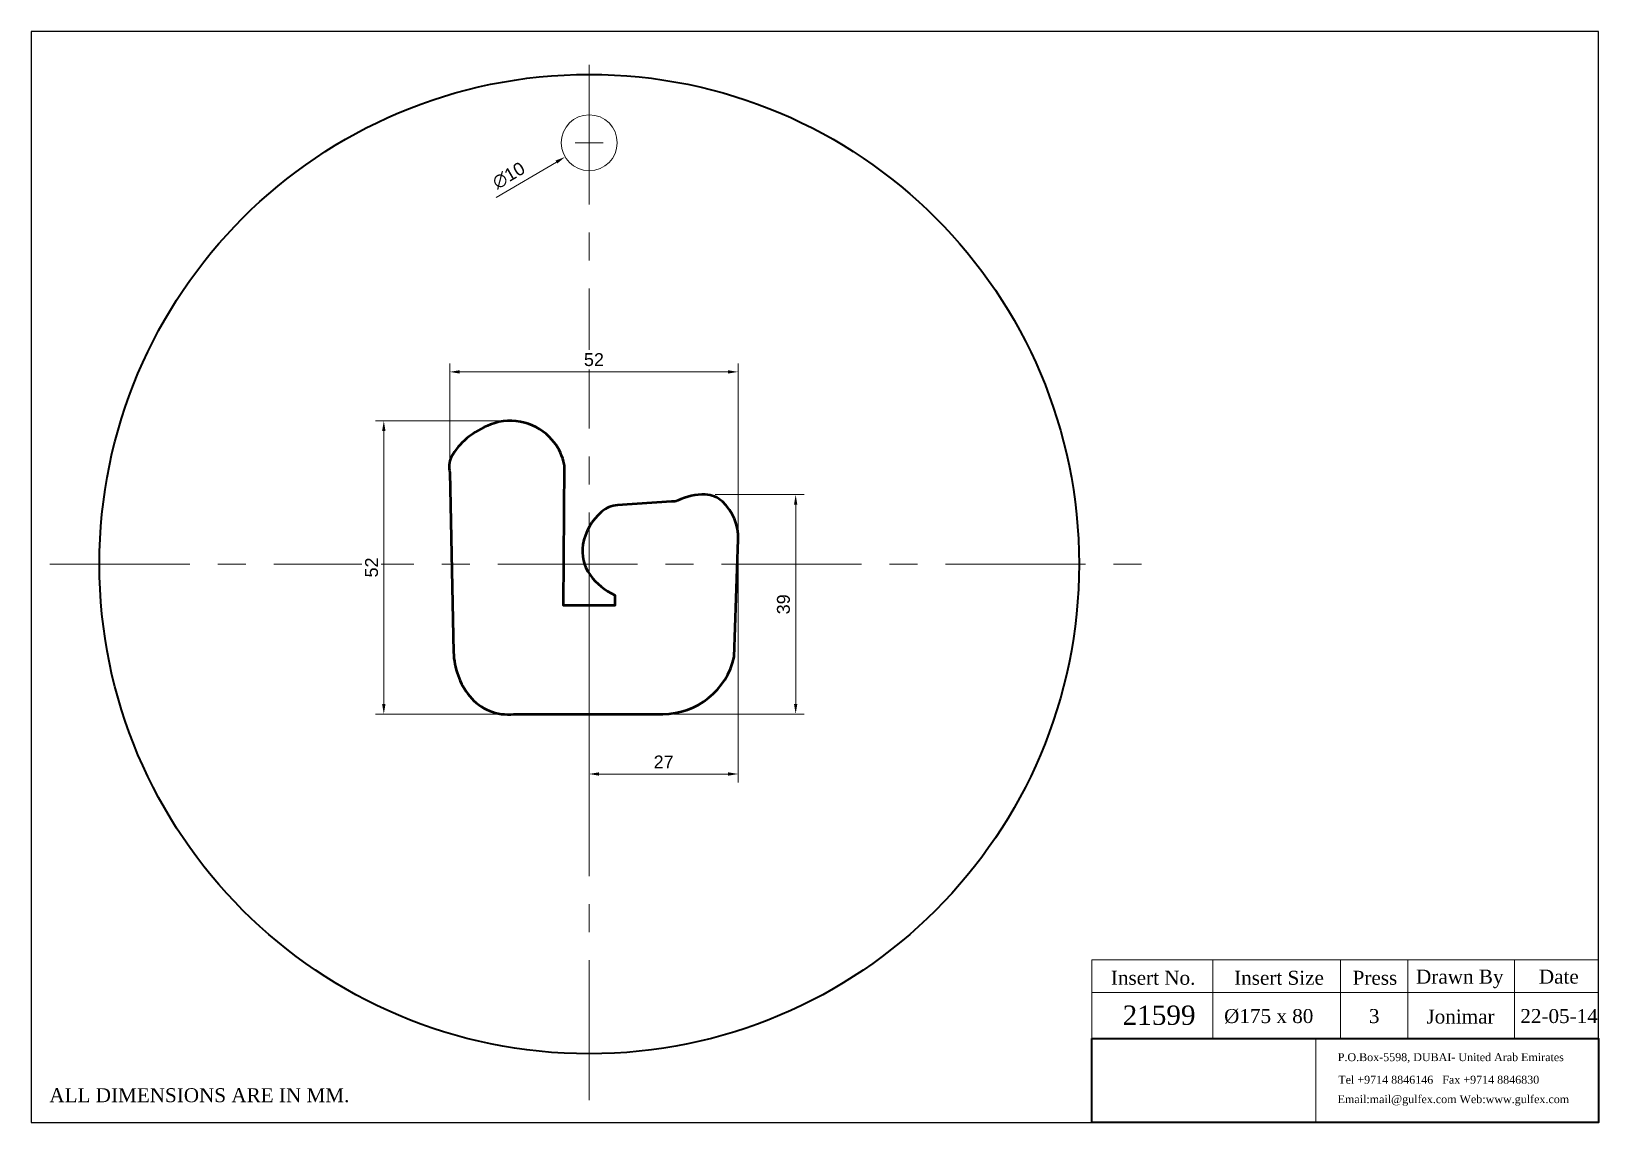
# Model space of a CAD drawing. Header units: millimetres. Extents: x 1041 to 1321, y 8281 to 8476.
import ezdxf
from ezdxf.enums import TextEntityAlignment as Align

# ---------------------------------------------------------------- set-up
doc = ezdxf.new("R2010")
doc.units = ezdxf.units.MM
doc.header["$MEASUREMENT"] = 0
doc.linetypes.add('CENTER', pattern=[2, 1.25, -0.25, 0.25, -0.25])
doc.layers.get('0').update_dxf_attribs({"color": 1, "linetype": 'CENTER', "lineweight": 0})
doc.layers.add('B', color=141, linetype='Continuous')
doc.layers.add('Layer3', color=7, linetype='Continuous', lineweight=0)
doc.styles.add('ROMANT', font='times.ttf', dxfattribs={"height": 2})
doc.styles.get("Standard").update_dxf_attribs({"font": 'arial.ttf'})
doc.dimstyles.get("Standard").update_dxf_attribs({"dimtxt": 2.3, "dimasz": 1.8, "dimexe": 1.5, "dimexo": 2, "dimgap": 1, "dimtad": 1, "dimdec": 1, "dimzin": 0, "dimdsep": 46, "dimtxsty": 'Standard', "dimcen": 2.5, "dimclrd": 5, "dimclre": 5, "dimclrt": 256, "dimadec": 0, "dimazin": 0, "dimtfac": 1, "dimtdec": 1, "dimtofl": 0, "dimtmove": 0, "dimatfit": 3, "dimfxl": 1, "dimtolj": 1, "dimtzin": 0, "dimlwd": 0, "dimlwe": 0, "dimarcsym": 0})
picture_1 = doc.add_image_def('image1.jpg', size_in_pixel=(314, 118))

# ---------------------------------------------------------------- blocks, each defined once
blk = doc.blocks.new('*D1')
at = {"layer": 'Defpoints', "color": 0, "transparency": 16777216}
for p in [(1145.21, 8458.19), (1136.59, 8453.13)]:
    blk.add_point(p, dxfattribs=at)
at = {"layer": 'Layer3', "color": 5, "lineweight": 0, "transparency": 16777216}
for p, q in [((1140.9, 8453.16), (1140.9, 8458.16)), ((1138.4, 8455.66), (1143.4, 8455.66)), ((1124.29, 8445.91), (1135.03, 8452.22))]:
    blk.add_line(p, q, dxfattribs=at)
at = {"layer": 'Layer3', "color": 5, "transparency": 16777216}
blk.add_solid([(1134.88, 8452.48), (1135.19, 8451.96), (1136.59, 8453.13)], dxfattribs=at)
at = {"layer": 'Layer3', "transparency": 16777216, "insert": (1126.52, 8449.81), "char_height": 2.3, "attachment_point": 5, "rotation": 30.4244, "bg_fill": 3, "box_fill_scale": 1.25, "bg_fill_color": 9, "bg_fill_true_color": 13158600, "bg_fill_transparency": 5705352}
blk.add_mtext('\\A1;∅10', dxfattribs=at)
blk = doc.blocks.new('*D2')
at = {"layer": 'Defpoints', "color": 0, "transparency": 16777216}
for p in [(1126.78, 8405.98), (1104.2, 8353.58), (1127.43, 8353.58)]:
    blk.add_point(p, dxfattribs=at)
at = {"layer": 'Layer3', "color": 5, "lineweight": 0, "transparency": 16777216}
for p, q in [((1124.78, 8405.98), (1102.7, 8405.98)), ((1104.2, 8404.18), (1104.2, 8355.38)), ((1125.43, 8353.58), (1102.7, 8353.58))]:
    blk.add_line(p, q, dxfattribs=at)
at = {"layer": 'Layer3', "color": 5, "transparency": 16777216}
for points in [[(1103.9, 8404.18), (1104.5, 8404.18), (1104.2, 8405.98)], [(1103.9, 8355.38), (1104.5, 8355.38), (1104.2, 8353.58)]]:
    blk.add_solid(points, dxfattribs=at)
at = {"layer": 'Layer3', "transparency": 16777216, "insert": (1102.02, 8379.78), "char_height": 2.3, "attachment_point": 5, "rotation": 90, "bg_fill": 3, "box_fill_scale": 1.25, "bg_fill_color": 9, "bg_fill_true_color": 13158600, "bg_fill_transparency": 5705868}
blk.add_mtext('\\A1;52', dxfattribs=at)
blk = doc.blocks.new('*D3')
at = {"layer": 'Defpoints', "color": 0, "transparency": 16777216}
for p in [(1167.5, 8414.72), (1115.98, 8396.72), (1167.5, 8384.75)]:
    blk.add_point(p, dxfattribs=at)
at = {"layer": 'Layer3', "color": 5, "lineweight": 0, "transparency": 16777216}
for p, q in [((1115.98, 8398.72), (1115.98, 8416.22)), ((1117.78, 8414.72), (1165.7, 8414.72)), ((1167.5, 8386.75), (1167.5, 8416.22))]:
    blk.add_line(p, q, dxfattribs=at)
at = {"layer": 'Layer3', "color": 5, "transparency": 16777216}
for points in [[(1117.78, 8415.02), (1117.78, 8414.42), (1115.98, 8414.72)], [(1165.7, 8415.02), (1165.7, 8414.42), (1167.5, 8414.72)]]:
    blk.add_solid(points, dxfattribs=at)
at = {"layer": 'Layer3', "transparency": 16777216, "insert": (1141.74, 8416.9), "char_height": 2.3, "attachment_point": 5, "bg_fill": 3, "box_fill_scale": 1.25, "bg_fill_color": 9, "bg_fill_true_color": 13158600, "bg_fill_transparency": 5189740}
blk.add_mtext('\\A1;52', dxfattribs=at)
blk = doc.blocks.new('*D4')
at = {"layer": 'Defpoints', "color": 0, "transparency": 16777216}
for p in [(1161.37, 8392.8), (1154.05, 8353.58), (1177.78, 8353.58)]:
    blk.add_point(p, dxfattribs=at)
at = {"layer": 'Layer3', "color": 5, "lineweight": 0, "transparency": 16777216}
for p, q in [((1163.37, 8392.8), (1179.28, 8392.8)), ((1177.78, 8391), (1177.78, 8355.38)), ((1156.05, 8353.58), (1179.28, 8353.58))]:
    blk.add_line(p, q, dxfattribs=at)
at = {"layer": 'Layer3', "color": 5, "transparency": 16777216}
for points in [[(1177.48, 8391), (1178.08, 8391), (1177.78, 8392.8)], [(1177.48, 8355.38), (1178.08, 8355.38), (1177.78, 8353.58)]]:
    blk.add_solid(points, dxfattribs=at)
at = {"layer": 'Layer3', "transparency": 16777216, "insert": (1175.6, 8373.19), "char_height": 2.3, "attachment_point": 5, "rotation": 90, "bg_fill": 3, "box_fill_scale": 1.25, "bg_fill_color": 9, "bg_fill_true_color": 13158600, "bg_fill_transparency": 4995212}
blk.add_mtext('\\A1;39', dxfattribs=at)
blk = doc.blocks.new('*D5')
at = {"layer": 'Defpoints', "color": 0, "transparency": 16777216}
for p in [(1167.51, 8385.05), (1140.87, 8372.99), (1167.51, 8342.87)]:
    blk.add_point(p, dxfattribs=at)
at = {"layer": 'Layer3', "color": 5, "lineweight": 0, "transparency": 16777216}
for p, q in [((1167.51, 8383.05), (1167.51, 8341.37)), ((1140.87, 8370.99), (1140.87, 8341.37)), ((1142.67, 8342.87), (1165.71, 8342.87))]:
    blk.add_line(p, q, dxfattribs=at)
at = {"layer": 'Layer3', "color": 5, "transparency": 16777216}
for points in [[(1142.67, 8343.17), (1142.67, 8342.57), (1140.87, 8342.87)], [(1165.71, 8343.17), (1165.71, 8342.57), (1167.51, 8342.87)]]:
    blk.add_solid(points, dxfattribs=at)
at = {"layer": 'Layer3', "transparency": 16777216, "insert": (1154.19, 8345.02), "char_height": 2.3, "attachment_point": 5, "bg_fill": 3, "box_fill_scale": 1.25, "bg_fill_color": 9, "bg_fill_true_color": 13158600, "bg_fill_transparency": 5214992}
blk.add_mtext('\\A1;27', dxfattribs=at)

msp = doc.modelspace()

# ---------------------------------------------------------------- linework, layer by layer
at = {"layer": 'Layer3', "color": 1, "linetype": 'CENTER', "ltscale": 20}
for p, q in [((1140.9, 8284.61), (1140.9, 8472.07)), ((1044.55, 8380.38), (1241.13, 8380.38))]:
    msp.add_line(p, q, dxfattribs=at)
at = {"layer": 'Layer3', "color": 5}
for p, q in [((1140.9, 8377.88), (1140.9, 8382.88)), ((1138.4, 8380.38), (1143.4, 8380.38))]:
    msp.add_line(p, q, dxfattribs=at)
at = {"layer": 'Layer3'}
for p, q in [((1252.28, 8309.65), (1252.28, 8295.61)), ((1275.1, 8309.65), (1275.1, 8295.61)), ((1287.13, 8309.65), (1287.13, 8295.61)), ((1306.18, 8309.65), (1306.18, 8295.61))]:
    msp.add_line(p, q, dxfattribs=at)
at = {"layer": 'Layer3', "color": 7, "lineweight": 25}
msp.add_lwpolyline([(1041.23, 8280.57), (1321.23, 8280.57), (1321.23, 8475.57), (1041.23, 8475.57)], close=True, dxfattribs=at)
at = {"layer": 'Layer3', "color": 1, "lineweight": 50}
msp.add_lwpolyline([(1115.98, 8396.72), (1116.67, 8364.65, 0.165722), (1119.55, 8356.77, 0.259252), (1127.43, 8353.58), (1154.05, 8353.58, 0.351807), (1166.8, 8363.81), (1167.5, 8384.75, 0.216029), (1164.7, 8391.54, 0.18404), (1161.64, 8392.8, 0.1176), (1156.71, 8391.75, -0.129066), (1155.61, 8391.55), (1145.93, 8390.89, 0.161802), (1143.1, 8389.72, 0.173878), (1139.78, 8383.88, 0.204361), (1141.05, 8378.45, 0.125891), (1145.45, 8374.85), (1145.45, 8372.99), (1136.28, 8372.99), (1136.49, 8397.97), (1136.31, 8398.68, 0.121706), (1134.23, 8402.61, 0.144746), (1129.37, 8405.63, 0.15935), (1123.28, 8405.33, 0.082762), (1119.04, 8402.85, 0.086531), (1116.22, 8399.51, 0.15806), (1115.98, 8396.72, 1.492056)], format="xyb", dxfattribs=at)
at = {"layer": 'Layer3'}
msp.add_lwpolyline([(1321.23, 8303.83), (1230.69, 8303.83), (1230.69, 8309.65), (1321.23, 8309.65)], dxfattribs=at)
msp.add_lwpolyline([(1230.69, 8309.65), (1321.23, 8309.65), (1321.23, 8295.61), (1230.69, 8295.61)], close=True, dxfattribs=at)
at = {"layer": 'Layer3', "lineweight": 35}
msp.add_lwpolyline([(1230.69, 8295.61), (1321.23, 8295.61), (1321.23, 8280.57), (1230.69, 8280.57)], close=True, dxfattribs=at)
msp.add_circle((1140.9, 8380.38), 87.5, dxfattribs=at)
at = {"layer": 'Layer3', "color": 1}
msp.add_circle((1140.9, 8455.66), 5, dxfattribs=at)

# ---------------------------------------------------------------- texts
at = {"layer": 'B', "color": 0, "style": 'ROMANT'}
for s, height, p in [('Insert No.', 2.5, (1234.09, 8305.21)), ('Insert Size', 2.5, (1256.11, 8305.21)), ('Press ', 2.5, (1277.28, 8305.21)), ('Drawn By', 2.5, (1288.61, 8305.41)), ('Date', 2.5, (1310.55, 8305.41)), ('21599', 3.45, (1236.19, 8298.05)), ('Ø175 x 80 ', 2.5, (1254.32, 8298.37)), ('3', 2.5, (1280.19, 8298.37)), ('Jonimar', 2.5, (1290.47, 8298.28)), ('22-05-14', 2.5, (1307.24, 8298.37))]:
    msp.add_text(s, height=height, dxfattribs=at).set_placement(p)
at = {"layer": 'B', "color": 1, "style": 'ROMANT'}
for s, p in [('P.O.Box-5598, DUBAI- United Arab Emirates', (1294.82, 8292.15)), ('Tel +9714 8846146   Fax +9714 8846830', (1292.67, 8288.28)), ('Email:mail@gulfex.com Web:www.gulfex.com', (1295.28, 8284.59))]:
    msp.add_text(s, height=1.4223, dxfattribs=at).set_placement(p, align=Align.MIDDLE)
at = {"layer": 'Layer3', "insert": (1044.45, 8286.73), "char_height": 2.5, "width": 74.0111, "attachment_point": 1}
msp.add_mtext('{\\fTimes New Roman|b0|i0|c0|p18;ALL DIMENSIONS ARE IN MM.}', dxfattribs=at)

# ---------------------------------------------------------------- pictures from other files: only their frames are drawn
at = {"color": 0, "linetype": 'ByBlock', "lineweight": 20}
image = msp.add_image(picture_1, insert=(1230.69, 8280.57), size_in_units=(40.01, 15.04), dxfattribs=at)
image.dxf.flags = 7

# ---------------------------------------------------------------- next in the draw order: dimensions: what is measured, and where the dimension line sits
at = {"layer": 'Layer3', "color": 1}
dim = msp.add_diameter_dim_2p(p1=(1145.21, 8458.19), p2=(1136.59, 8453.13), dimstyle='Standard', override={"dimdec": 0, "dimtdec": 0, "dimfxl": 0.1, "dimtfill": 1, "dimtfillclr": 256, "dimarcsym": 1}, dxfattribs=at)
dim.commit()
dim.dimension.update_dxf_attribs({"geometry": '*D1', "text_midpoint": (1127.65, 8447.88), "dimtype": 163})
dim = msp.add_linear_dim(base=(1104.2, 8353.58), p1=(1126.78, 8405.98), p2=(1127.43, 8353.58), angle=90, dimstyle='Standard', override={"dimdec": 0, "dimtdec": 0, "dimfxl": 0.1, "dimtfill": 1, "dimtfillclr": 256, "dimarcsym": 1}, dxfattribs=at)
dim.commit()
dim.dimension.update_dxf_attribs({"geometry": '*D2', "text_midpoint": (1102.02, 8379.78)})

# ---------------------------------------------------------------- next in the draw order: dimensions: what is measured, and where the dimension line sits
dim = msp.add_linear_dim(base=(1167.5, 8414.72), p1=(1115.98, 8396.72), p2=(1167.5, 8384.75), dimstyle='Standard', override={"dimdec": 0, "dimtdec": 0, "dimfxl": 0.1, "dimtfill": 1, "dimtfillclr": 256, "dimarcsym": 1}, dxfattribs=at)
dim.commit()
dim.dimension.update_dxf_attribs({"geometry": '*D3', "text_midpoint": (1141.74, 8416.9)})

# ---------------------------------------------------------------- next in the draw order: dimensions: what is measured, and where the dimension line sits
dim = msp.add_linear_dim(base=(1177.78, 8353.58), p1=(1161.37, 8392.8), p2=(1154.05, 8353.58), angle=90, dimstyle='Standard', override={"dimdec": 0, "dimtdec": 0, "dimfxl": 0.1, "dimtfill": 1, "dimtfillclr": 256, "dimarcsym": 1}, dxfattribs=at)
dim.commit()
dim.dimension.update_dxf_attribs({"geometry": '*D4', "text_midpoint": (1175.6, 8373.19)})

# ---------------------------------------------------------------- next in the draw order: dimensions: what is measured, and where the dimension line sits
dim = msp.add_linear_dim(base=(1167.51, 8342.87), p1=(1140.87, 8372.99), p2=(1167.51, 8385.05), dimstyle='Standard', override={"dimdec": 0, "dimtdec": 0, "dimfxl": 0.1, "dimtfill": 1, "dimtfillclr": 256, "dimarcsym": 1}, dxfattribs=at)
dim.commit()
dim.dimension.update_dxf_attribs({"geometry": '*D5', "text_midpoint": (1154.19, 8345.02)})

doc.saveas('drawing.dxf')
